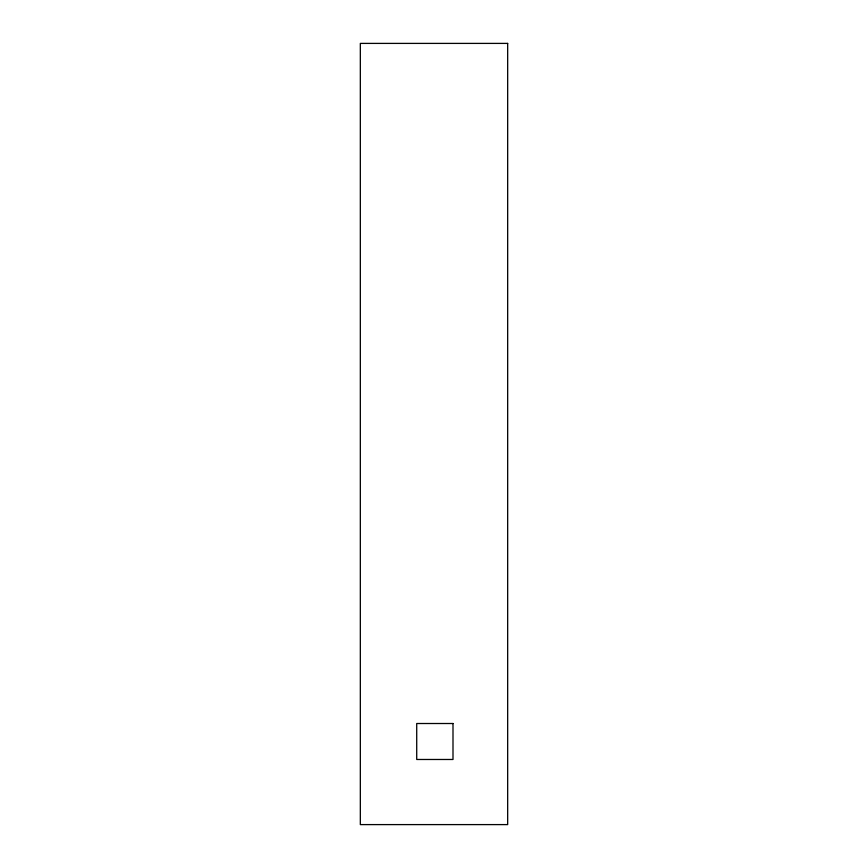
<?xml version="1.0" encoding="UTF-8"?>
<svg xmlns="http://www.w3.org/2000/svg" width="868" height="868" viewBox="0 0 868 868"><rect width="100%" height="100%" fill="white"/><g stroke="black" fill="none" stroke-linecap="round" stroke-linejoin="round"><path stroke-width="1.3" d="M507.671 43.4L360.329 43.4L360.329 824.6L507.671 824.6L507.671 43.4M452.998 723.511L416.716 723.511L416.716 759.478L452.998 759.478L452.998 723.511"/></g></svg>
